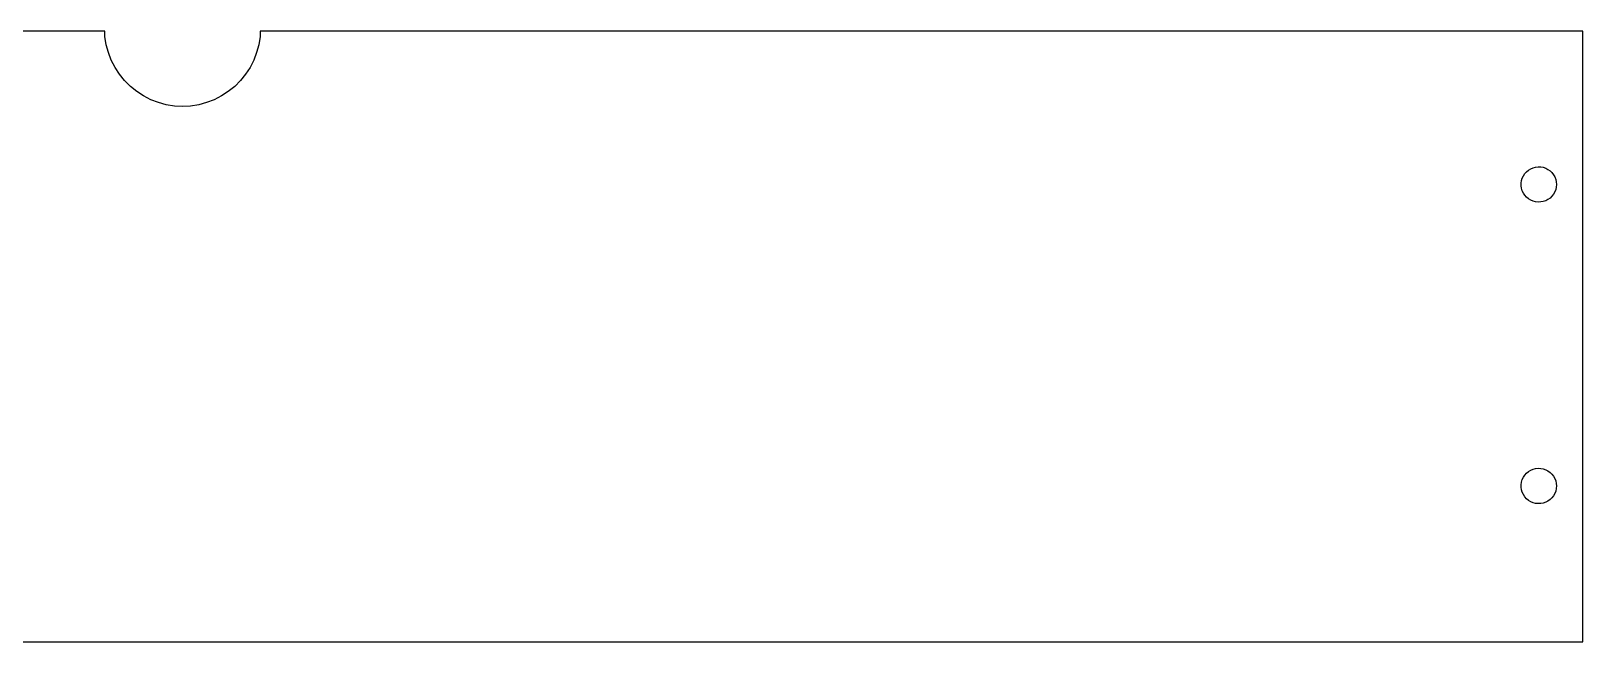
# Model space of a CAD drawing. Header units: metres. Extents: x 0 to 299, y 0 to 59.
# Drawn here: x 149.3 to 298.6, y 0 to 58.8 of the extents above; entities that cross this region are included whole.
import ezdxf

# ---------------------------------------------------------------- set-up
doc = ezdxf.new("R2010")
doc.units = ezdxf.units.M

msp = doc.modelspace()

# ---------------------------------------------------------------- linework, layer by layer
for p, q in [((156.413, 58.75), (82.4869, 58.75)), ((156.441, 58.216), (156.413, 58.75)), ((171.387, 58.75), (171.359, 58.216)), ((298.65, 58.75), (171.387, 58.75)), ((298.65, 0), (298.65, 58.75)), ((156.564, 57.4407), (156.441, 58.216)), ((156.767, 56.6824), (156.564, 57.4407)), ((171.236, 57.4407), (171.033, 56.6824)), ((171.359, 58.216), (171.236, 57.4407)), ((157.048, 55.9495), (156.767, 56.6824)), ((157.405, 55.25), (157.048, 55.9495)), ((170.752, 55.9495), (170.395, 55.25)), ((171.033, 56.6824), (170.752, 55.9495)), ((157.832, 54.5916), (157.405, 55.25)), ((158.326, 53.9815), (157.832, 54.5916)), ((158.882, 53.4264), (158.326, 53.9815)), ((169.474, 53.9815), (168.918, 53.4264)), ((169.968, 54.5916), (169.474, 53.9815)), ((170.395, 55.25), (169.968, 54.5916)), ((159.492, 52.9324), (158.882, 53.4264)), ((160.15, 52.5048), (159.492, 52.9324)), ((160.849, 52.1484), (160.15, 52.5048)), ((167.65, 52.5048), (166.951, 52.1484)), ((168.308, 52.9324), (167.65, 52.5048)), ((168.918, 53.4264), (168.308, 52.9324)), ((161.582, 51.8671), (160.849, 52.1484)), ((162.341, 51.6639), (161.582, 51.8671)), ((163.116, 51.5411), (162.341, 51.6639)), ((163.9, 51.5), (163.116, 51.5411)), ((164.684, 51.5411), (163.9, 51.5)), ((165.459, 51.6639), (164.684, 51.5411)), ((166.218, 51.8671), (165.459, 51.6639)), ((166.951, 52.1484), (166.218, 51.8671)), ((292.812, 44.6073), (292.918, 44.832)), ((292.918, 44.832), (293.054, 45.039)), ((293.054, 45.039), (293.22, 45.2238)), ((293.22, 45.2238), (293.411, 45.3826)), ((293.411, 45.3826), (293.623, 45.5119)), ((293.623, 45.5119), (293.851, 45.6089)), ((293.851, 45.6089), (294.091, 45.6717)), ((294.091, 45.6717), (294.338, 45.6989)), ((294.338, 45.6989), (294.586, 45.6898)), ((294.586, 45.6898), (294.83, 45.6447)), ((294.83, 45.6447), (295.065, 45.5646)), ((295.065, 45.5646), (295.286, 45.4511)), ((295.286, 45.4511), (295.487, 45.3067)), ((295.487, 45.3067), (295.666, 45.1344)), ((295.666, 45.1344), (295.818, 44.938)), ((295.818, 44.938), (295.939, 44.7216)), ((292.705, 44.1241), (292.741, 44.3696)), ((292.705, 43.8759), (292.705, 44.1241)), ((292.741, 43.6304), (292.705, 43.8759)), ((292.741, 44.3696), (292.812, 44.6073)), ((292.812, 43.3927), (292.741, 43.6304)), ((292.918, 43.168), (292.812, 43.3927)), ((295.939, 44.7216), (296.028, 44.4898)), ((296.028, 43.5102), (295.939, 43.2784)), ((296.028, 44.4898), (296.082, 44.2475)), ((296.082, 43.7525), (296.028, 43.5102)), ((296.082, 44.2475), (296.1, 44)), ((296.1, 44), (296.082, 43.7525)), ((293.054, 42.961), (292.918, 43.168)), ((293.22, 42.7762), (293.054, 42.961)), ((293.411, 42.6174), (293.22, 42.7762)), ((293.623, 42.4881), (293.411, 42.6174)), ((293.851, 42.3911), (293.623, 42.4881)), ((294.091, 42.3283), (293.851, 42.3911)), ((294.338, 42.3011), (294.091, 42.3283)), ((294.586, 42.3102), (294.338, 42.3011)), ((294.83, 42.3553), (294.586, 42.3102)), ((295.065, 42.4354), (294.83, 42.3553)), ((295.286, 42.5489), (295.065, 42.4354)), ((295.487, 42.6933), (295.286, 42.5489)), ((295.666, 42.8656), (295.487, 42.6933)), ((295.818, 43.062), (295.666, 42.8656)), ((295.939, 43.2784), (295.818, 43.062)), ((293.411, 16.3826), (293.623, 16.5119)), ((293.623, 16.5119), (293.851, 16.6089)), ((293.851, 16.6089), (294.091, 16.6717)), ((294.091, 16.6717), (294.338, 16.6989)), ((294.338, 16.6989), (294.586, 16.6898)), ((294.586, 16.6898), (294.83, 16.6447)), ((294.83, 16.6447), (295.065, 16.5646)), ((295.065, 16.5646), (295.286, 16.4511)), ((295.286, 16.4511), (295.487, 16.3067)), ((292.705, 15.1241), (292.741, 15.3696)), ((292.705, 14.8759), (292.705, 15.1241)), ((292.741, 15.3696), (292.812, 15.6073)), ((292.812, 15.6073), (292.918, 15.832)), ((292.918, 15.832), (293.054, 16.039)), ((293.054, 16.039), (293.22, 16.2238)), ((293.22, 16.2238), (293.411, 16.3826)), ((295.487, 16.3067), (295.666, 16.1344)), ((295.666, 16.1344), (295.818, 15.938)), ((295.818, 15.938), (295.939, 15.7216)), ((295.939, 15.7216), (296.028, 15.4898)), ((296.028, 15.4898), (296.082, 15.2475)), ((296.082, 15.2475), (296.1, 15)), ((296.1, 15), (296.082, 14.7525)), ((292.741, 14.6304), (292.705, 14.8759)), ((292.812, 14.3927), (292.741, 14.6304)), ((292.918, 14.168), (292.812, 14.3927)), ((293.054, 13.961), (292.918, 14.168)), ((293.22, 13.7762), (293.054, 13.961)), ((293.411, 13.6174), (293.22, 13.7762)), ((293.623, 13.4881), (293.411, 13.6174)), ((293.851, 13.3911), (293.623, 13.4881)), ((295.286, 13.5489), (295.065, 13.4354)), ((295.487, 13.6933), (295.286, 13.5489)), ((295.666, 13.8656), (295.487, 13.6933)), ((295.818, 14.062), (295.666, 13.8656)), ((295.939, 14.2784), (295.818, 14.062)), ((296.028, 14.5102), (295.939, 14.2784)), ((296.082, 14.7525), (296.028, 14.5102)), ((294.091, 13.3283), (293.851, 13.3911)), ((294.338, 13.3011), (294.091, 13.3283)), ((294.586, 13.3102), (294.338, 13.3011)), ((294.83, 13.3553), (294.586, 13.3102)), ((295.065, 13.4354), (294.83, 13.3553)), ((0, 0), (298.65, 0))]:
    msp.add_line(p, q)

doc.saveas('drawing.dxf')
